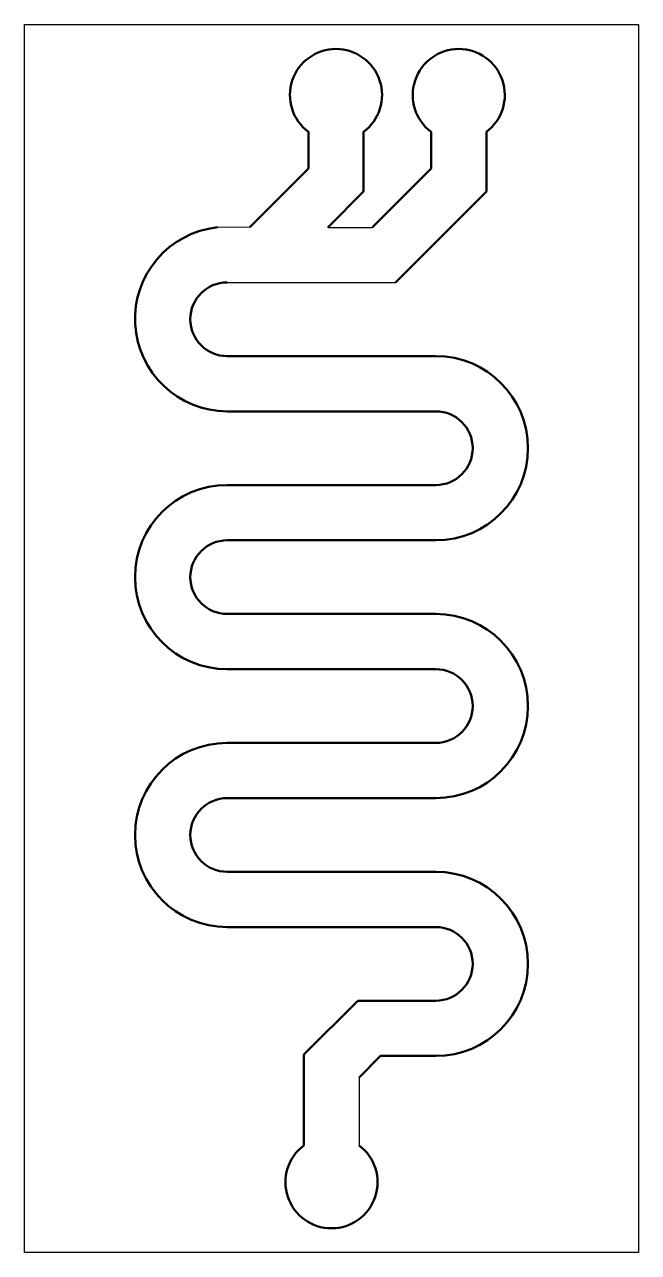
# Model space of a CAD drawing. Header units: millimetres. Extents: x 0 to 10, y 0 to 20.
import ezdxf

# ---------------------------------------------------------------- set-up
doc = ezdxf.new("R2010")
doc.units = ezdxf.units.MM
doc.header["$MEASUREMENT"] = 0
doc.layers.add('Visible (ISO)', color=7, linetype='Continuous', lineweight=50)

msp = doc.modelspace()

# ---------------------------------------------------------------- linework, layer by layer
for p, q in [((3.668, 16.7), (3.142, 16.697)), ((4.938, 16.697), (5.667, 16.697)), ((3.3, 15.8), (6.041, 15.8)), ((5.45, 2.85), (5.45, 1.743))]:
    msp.add_line(p, q)
msp.add_lwpolyline([(0, 0), (0, 20), (10, 20), (10, 0)], close=True)
at = {"layer": 'Visible (ISO)'}
for p, q in [((4.623, 17.655), (4.623, 18.252)), ((5.523, 18.252), (5.523, 17.282)), ((6.623, 17.655), (6.623, 18.252)), ((7.523, 18.252), (7.523, 17.282)), ((3.668, 16.7), (4.623, 17.655)), ((5.668, 16.7), (6.623, 17.655)), ((5.523, 17.282), (4.938, 16.697)), ((7.523, 17.282), (6.041, 15.8)), ((3.3, 14.6), (6.7, 14.6)), ((6.7, 13.7), (3.3, 13.7)), ((3.3, 12.5), (6.7, 12.5)), ((6.7, 11.6), (3.3, 11.6)), ((3.3, 10.4), (6.7, 10.4)), ((6.7, 9.5), (3.3, 9.5)), ((3.3, 8.3), (6.7, 8.3)), ((6.7, 7.4), (3.3, 7.4)), ((3.3, 6.2), (6.7, 6.2)), ((6.7, 5.3), (3.3, 5.3)), ((4.55, 3.222), (5.428, 4.1)), ((5.428, 4.1), (6.7, 4.1)), ((4.55, 1.743), (4.55, 3.222)), ((5.8, 3.2), (5.45, 2.85)), ((6.7, 3.2), (5.8, 3.2))]:
    msp.add_line(p, q, dxfattribs=at)
for centre, radius, start, end in [((5.073, 18.852), 0.75, 306.8699, 233.1301), ((7.073, 18.852), 0.75, 306.8699, 233.1301), ((3.303, 15.203), 1.503, 96.1463, 269.9191), ((3.3, 15.2), 0.6, 90, 270), ((6.7, 13.1), 1.5, 270, 90), ((6.7, 13.1), 0.6, 270, 90), ((3.3, 11), 1.5, 90, 270), ((3.3, 11), 0.6, 90, 270), ((6.7, 8.9), 1.5, 270, 90), ((6.7, 8.9), 0.6, 270, 90), ((3.3, 6.8), 1.5, 90, 270), ((3.3, 6.8), 0.6, 90, 270), ((6.7, 4.7), 1.5, 270, 90), ((6.7, 4.7), 0.6, 270, 90), ((5, 1.143), 0.75, 126.8699, 53.1301)]:
    msp.add_arc(centre, radius, start, end, dxfattribs=at)

doc.saveas('drawing.dxf')
